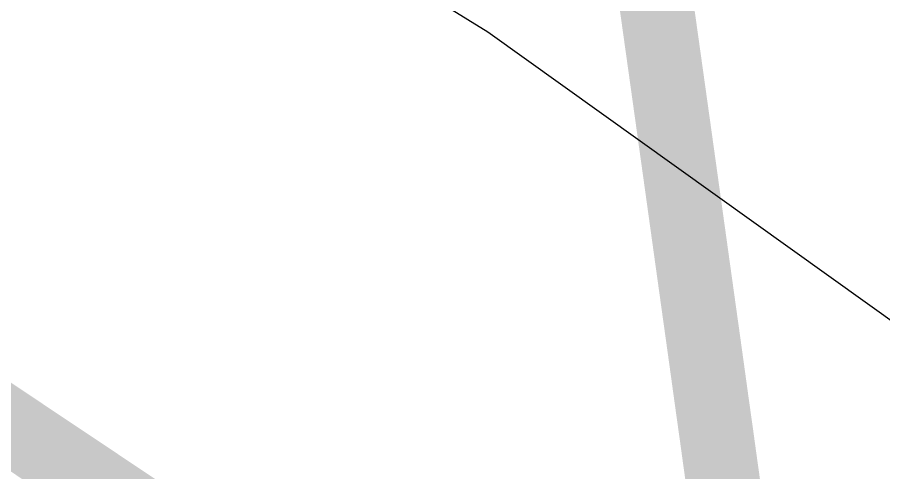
# Model space of a CAD drawing. Header units: inches. Extents: x -18 to 217, y -14 to 159.
# Drawn here: x 47.4535 to 47.6022, y 37.0192 to 37.0974 of the extents above; entities that cross this region are included whole.
import ezdxf

# ---------------------------------------------------------------- set-up
doc = ezdxf.new("R2010")
doc.units = ezdxf.units.IN
for name, color, linetype in [('Dimension', 6, 'Continuous'), ('Fabrication', 76, 'Continuous'), ('Top Layer', 1, 'Continuous')]:
    doc.layers.add(name, color=color, linetype=linetype)

msp = doc.modelspace()

# ---------------------------------------------------------------- linework, layer by layer
at = {"layer": 'Dimension', "const_width": 0.254}
for points in [[(58.31, 19.467, 1), (13.31, 19.467, 1)], [(54.56034, 19.46693, 1), (17.06033, 19.46693, 1)]]:
    msp.add_lwpolyline(points, format="xyb", close=True, dxfattribs=at)
at = {"layer": 'Fabrication', "const_width": 0.0127}
msp.add_lwpolyline([(46.97932, 37.33343, -0.008618), (47.58559, 36.93795)], format="xyb", dxfattribs=at)
msp.add_lwpolyline([(46.97932, 37.33343, -0.008618), (47.58559, 36.93795)], format="xyb", dxfattribs=at)
msp.add_lwpolyline([(46.97932, 37.33343, -0.008618), (47.58559, 36.93795)], format="xyb", dxfattribs=at)
msp.add_lwpolyline([(46.97932, 37.33343, -0.008618), (47.58559, 36.93795)], format="xyb", dxfattribs=at)
for points in [[(47.5623, 37.106), (47.5647, 37.08886)], [(47.5623, 37.106), (47.5647, 37.08886)], [(47.5647, 37.08886), (47.56647, 37.07619)], [(47.5647, 37.08886), (47.56647, 37.07619)], [(47.56647, 37.07619), (47.56789, 37.06599)], [(47.56647, 37.07619), (47.56789, 37.06599)], [(47.56789, 37.06599), (47.5691, 37.05728)], [(47.56789, 37.06599), (47.5691, 37.05728)], [(47.5691, 37.05728), (47.57017, 37.04959)], [(47.5691, 37.05728), (47.57017, 37.04959)], [(47.57017, 37.04959), (47.57111, 37.04286)], [(47.57017, 37.04959), (47.57111, 37.04286)], [(47.57111, 37.04286), (47.57197, 37.03667)], [(47.57111, 37.04286), (47.57197, 37.03667)], [(47.57197, 37.03667), (47.57275, 37.03099)], [(47.57197, 37.03667), (47.57275, 37.03099)], [(47.57275, 37.03099), (47.57348, 37.0258)], [(47.57275, 37.03099), (47.57348, 37.0258)], [(47.57348, 37.0258), (47.57413, 37.02107)], [(47.57348, 37.0258), (47.57413, 37.02107)], [(47.57413, 37.02107), (47.57473, 37.01678)], [(47.57413, 37.02107), (47.57473, 37.01678)], [(47.57473, 37.01678), (47.5753, 37.0126)], [(47.57473, 37.01678), (47.5753, 37.0126)]]:
    msp.add_lwpolyline(points, dxfattribs=at)
at = {"layer": 'Fabrication', "const_width": 0.00635}
for points in [[(47.56152, 37.08886, 1), (47.56787, 37.08886, 1)], [(47.56152, 37.08886, 1), (47.56787, 37.08886, 1)], [(47.56152, 37.08886, 1), (47.56787, 37.08886, 1)], [(47.56152, 37.08886, 1), (47.56787, 37.08886, 1)], [(47.56329, 37.07619, 1), (47.56964, 37.07619, 1)], [(47.56329, 37.07619, 1), (47.56964, 37.07619, 1)], [(47.56329, 37.07619, 1), (47.56964, 37.07619, 1)], [(47.56329, 37.07619, 1), (47.56964, 37.07619, 1)], [(47.56471, 37.06599, 1), (47.57106, 37.06599, 1)], [(47.56471, 37.06599, 1), (47.57106, 37.06599, 1)], [(47.56471, 37.06599, 1), (47.57106, 37.06599, 1)], [(47.56471, 37.06599, 1), (47.57106, 37.06599, 1)], [(47.56592, 37.05728, 1), (47.57227, 37.05728, 1)], [(47.56592, 37.05728, 1), (47.57227, 37.05728, 1)], [(47.56592, 37.05728, 1), (47.57227, 37.05728, 1)], [(47.56592, 37.05728, 1), (47.57227, 37.05728, 1)], [(47.56699, 37.04959, 1), (47.57334, 37.04959, 1)], [(47.56699, 37.04959, 1), (47.57334, 37.04959, 1)], [(47.56699, 37.04959, 1), (47.57334, 37.04959, 1)], [(47.56699, 37.04959, 1), (47.57334, 37.04959, 1)], [(47.56793, 37.04286, 1), (47.57428, 37.04286, 1)], [(47.56793, 37.04286, 1), (47.57428, 37.04286, 1)], [(47.56793, 37.04286, 1), (47.57428, 37.04286, 1)], [(47.56793, 37.04286, 1), (47.57428, 37.04286, 1)], [(47.56879, 37.03667, 1), (47.57514, 37.03667, 1)], [(47.56879, 37.03667, 1), (47.57514, 37.03667, 1)], [(47.56879, 37.03667, 1), (47.57514, 37.03667, 1)], [(47.56879, 37.03667, 1), (47.57514, 37.03667, 1)], [(47.56958, 37.03099, 1), (47.57593, 37.03099, 1)], [(47.56958, 37.03099, 1), (47.57593, 37.03099, 1)], [(47.56958, 37.03099, 1), (47.57593, 37.03099, 1)], [(47.56958, 37.03099, 1), (47.57593, 37.03099, 1)], [(47.5703, 37.0258, 1), (47.57665, 37.0258, 1)], [(47.5703, 37.0258, 1), (47.57665, 37.0258, 1)], [(47.5703, 37.0258, 1), (47.57665, 37.0258, 1)], [(47.5703, 37.0258, 1), (47.57665, 37.0258, 1)], [(47.57096, 37.02107, 1), (47.57731, 37.02107, 1)], [(47.57096, 37.02107, 1), (47.57731, 37.02107, 1)], [(47.57096, 37.02107, 1), (47.57731, 37.02107, 1)], [(47.57096, 37.02107, 1), (47.57731, 37.02107, 1)], [(47.57155, 37.01678, 1), (47.5779, 37.01678, 1)], [(47.57155, 37.01678, 1), (47.5779, 37.01678, 1)], [(47.57155, 37.01678, 1), (47.5779, 37.01678, 1)], [(47.57155, 37.01678, 1), (47.5779, 37.01678, 1)]]:
    msp.add_lwpolyline(points, format="xyb", close=True, dxfattribs=at)
at = {"layer": 'Top Layer'}
for p, q in [((46.50534, 37.73475), (47.53425, 37.09493)), ((47.53425, 37.09493), (48.65666, 36.29062))]:
    msp.add_line(p, q, dxfattribs=at)
at = {"layer": 'Top Layer', "const_width": 2.032}
msp.add_lwpolyline([(23.95966, 38.67549, -0.53877), (58.06216, 22.88544)], format="xyb", dxfattribs=at)

doc.saveas('drawing.dxf')
